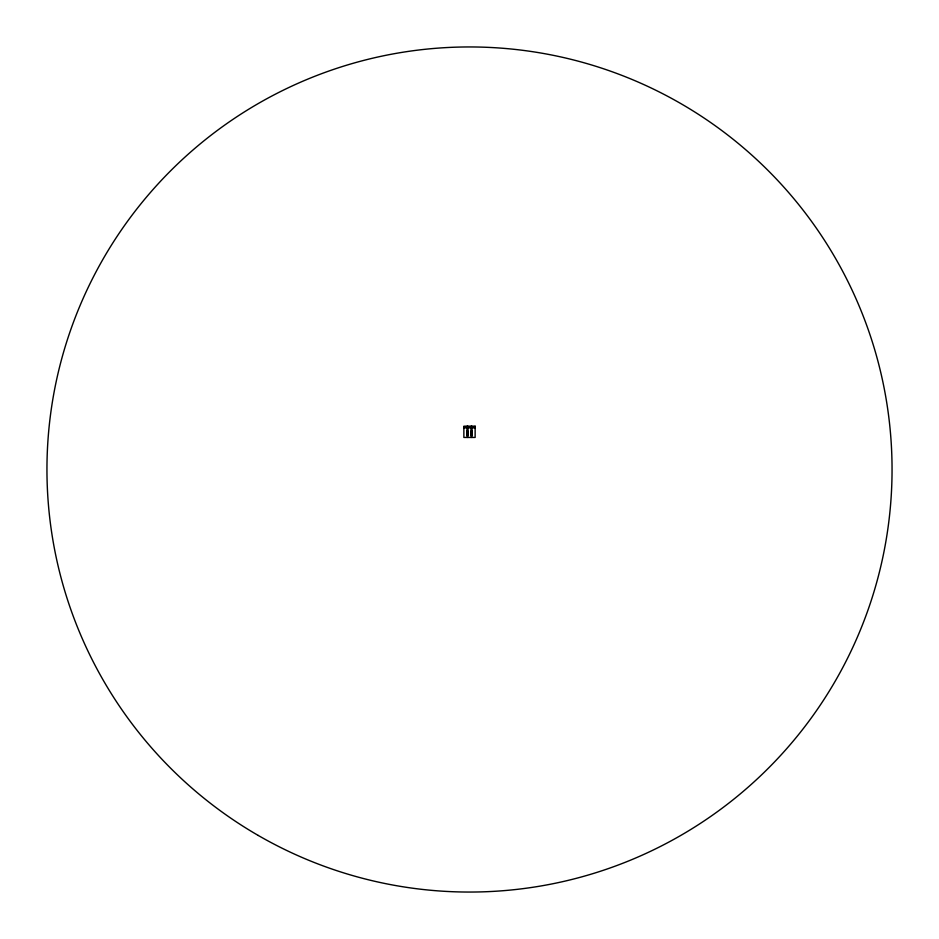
<?xml version="1.0" encoding="UTF-8"?>
<svg xmlns="http://www.w3.org/2000/svg" width="939" height="939" viewBox="0 0 939 939"><rect width="100%" height="100%" fill="white"/><g stroke="black" fill="none" stroke-linecap="round" stroke-linejoin="round"><path stroke-width="1.41" d="M463.866 427.198L475.134 427.198M463.866 427.879L475.134 427.879M467.153 428.853L467.822 428.877M471.178 428.877L471.848 428.853M467.153 430.414L467.822 430.367M471.178 430.367L471.848 430.414M467.153 431.447L467.822 431.447M471.178 431.447L471.848 431.447M467.153 431.952L467.822 431.952M471.178 431.952L471.848 431.952M467.153 432.433L467.822 432.433M471.178 432.433L471.848 432.433M467.153 432.914L467.822 432.914M471.178 432.914L471.848 432.914M467.153 433.266L467.822 433.219M471.178 433.219L471.848 433.266M467.153 433.677L467.822 433.677M471.178 433.677L471.848 433.677M467.153 434.17L467.822 434.17M471.178 434.17L471.848 434.17M467.153 434.757L467.822 434.757M471.178 434.757L471.848 434.757M467.153 435.543L467.822 435.543M471.178 435.543L471.848 435.543M471.848 426.189L471.848 437.445M471.178 426.189L471.178 437.445M470.909 427.198L470.909 427.879M468.092 427.198L468.092 427.879M467.822 426.189L467.822 437.445M467.153 426.189L467.153 437.445M475.134 426.189L463.866 426.189L463.866 437.445L475.134 437.445L475.134 426.189M258.225 835.44A422.55 422.55 0 0 0 892.05 469.5A422.55 422.55 0 0 0 258.225 103.56A422.55 422.55 0 0 0 258.225 835.44"/></g></svg>
